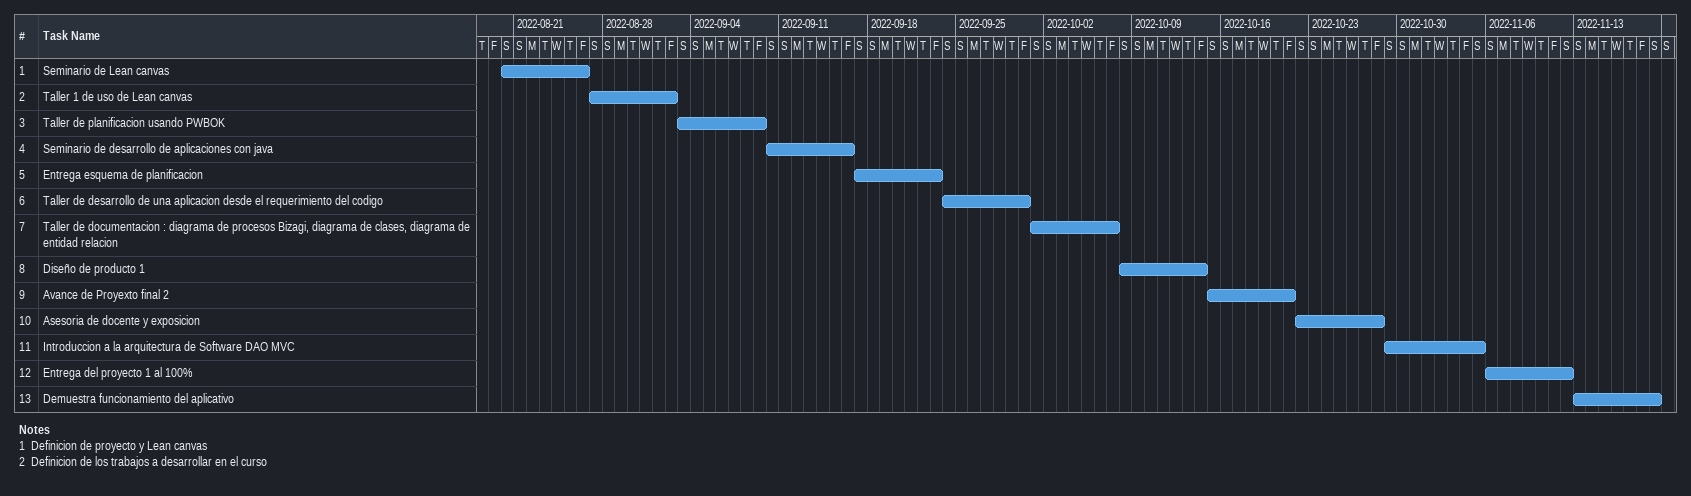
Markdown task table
| ID | Task | Start | Finish |
|---|---|---|---|
| 1 | Seminario de Lean canvas | 2022-08-20 | 2022-08-26 |
| 2 | Taller 1 de uso de Lean canvas | 2022-08-27 | 2022-09-02 |
| 3 | Taller de planificacion usando PWBOK | 2022-09-03 | 2022-09-09 |
| 4 | Seminario de desarrollo de aplicaciones con java | 2022-09-10 | 2022-09-16 |
| 5 | Entrega esquema de planificacion | 2022-09-17 | 2022-09-23 |
| 6 | Taller de desarrollo de una aplicacion desde el requerimiento del codigo | 2022-09-24 | 2022-09-30 |
| 7 | Taller de documentacion : diagrama de procesos Bizagi, diagrama de clases, diagrama de entidad relacion | 2022-10-01 | 2022-10-07 |
| 8 | Diseño de producto 1 | 2022-10-08 | 2022-10-14 |
| 9 | Avance de Proyexto final 2 | 2022-10-15 | 2022-10-21 |
| 10 | Asesoria de docente y exposicion | 2022-10-22 | 2022-10-28 |
| 11 | Introduccion a la arquitectura de Software DAO MVC | 2022-10-29 | 2022-11-05 |
| 12 | Entrega del proyecto 1 al 100% | 2022-11-06 | 2022-11-12 |
| 13 | Demuestra funcionamiento del aplicativo | 2022-11-13 | 2022-11-19 |

Notes
- 1: Definicion de proyecto y Lean canvas
- 2: Definicion de los trabajos a desarrollar en el curso
